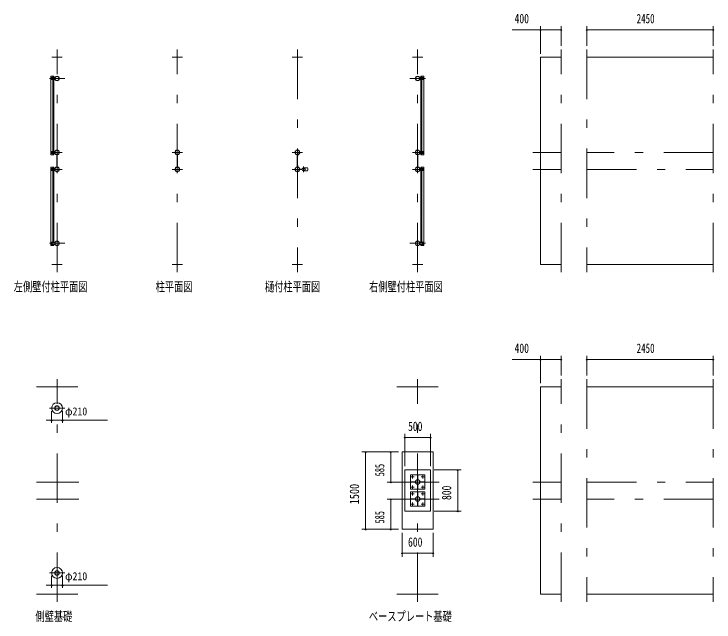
# Model space of a CAD drawing. Units: millimetres, scale not verified. Extents: x -34085 to 34091, y -14700 to 14700.
# Drawn here: x -34085 to -20516, y -11328 to 468 of the extents above; entities that cross this region are included whole.
import ezdxf
from ezdxf.enums import TextEntityAlignment as Align

# ---------------------------------------------------------------- set-up
doc = ezdxf.new("R2010")
doc.units = ezdxf.units.MM
doc.header["$LTSCALE"] = 80
doc.linetypes.add('USER3', pattern=[24, 12, -5, 2, -5])
for name, color, linetype, lineweight in [('0-2_1-07BOLD', 7, 'Continuous', 18), ('0-3_1-27CENTER', 3, 'USER3', 18), ('0-5_1-57DIM', 3, 'Continuous', 18)]:
    doc.layers.add(name, color=color, linetype=linetype, lineweight=lineweight)
doc.styles.add('ＭＳ ゴシック', font='')
doc.styles.get('ＭＳ ゴシック').set_extended_font_data('MS Gothic')

msp = doc.modelspace()

# ---------------------------------------------------------------- linework, layer by layer
at = {"layer": '0-2_1-07BOLD'}
for p, q in [((-33350.26, -372.46), (-33150.26, -372.46)), ((-31020.53, -372.46), (-30820.54, -372.46)), ((-28490.8, -372.46), (-28690.8, -372.46)), ((-26361.07, -372.46), (-26161.07, -372.46)), ((-20529.62, -372.46), (-22979.62, -372.46)), ((-33360.31, -768.46), (-33360.31, -798.46)), ((-33353.8, -774.96), (-33353.8, -778.66)), ((-33353.8, -791.96), (-33353.8, -788.26)), ((-33345.81, -778.66), (-33345.81, -774.96)), ((-33345.81, -788.26), (-33345.81, -791.96)), ((-33329.81, -763.46), (-33329.81, -738.46)), ((-33329.81, -2197.46), (-33329.81, -803.46)), ((-33312.21, -738.46), (-33312.21, -763.46)), ((-33312.21, -803.46), (-33312.21, -2197.46)), ((-26156.01, -763.46), (-26216.51, -763.46)), ((-26199.11, -803.46), (-26199.11, -2197.46)), ((-26181.5, -763.46), (-26181.5, -738.46)), ((-26181.5, -2197.46), (-26181.5, -803.46)), ((-26165.5, -774.96), (-26165.5, -778.66)), ((-26165.5, -791.96), (-26165.5, -788.26)), ((-26157.5, -778.66), (-26157.5, -774.96)), ((-26157.5, -788.26), (-26157.5, -791.96)), ((-26151.01, -798.46), (-26151.01, -768.46)), ((-33360.31, -2232.46), (-33360.31, -2202.46)), ((-33294.8, -2237.46), (-33355.31, -2237.46)), ((-33353.8, -2212.66), (-33353.8, -2208.96)), ((-33353.8, -2222.26), (-33353.8, -2225.96)), ((-33345.81, -2208.96), (-33345.81, -2212.66)), ((-33345.81, -2225.96), (-33345.81, -2222.26)), ((-33329.81, -2237.46), (-33329.81, -2262.46)), ((-33253.25, -2503.01), (-33253.25, -2261.9)), ((-33247.25, -2261.9), (-33247.25, -2503.01)), ((-30923.52, -2261.9), (-30923.52, -2503.01)), ((-30917.53, -2503.01), (-30917.53, -2261.9)), ((-28593.82, -2503.01), (-28593.82, -2261.9)), ((-28587.82, -2261.9), (-28587.82, -2503.01)), ((-26264.05, -2261.9), (-26264.05, -2503.01)), ((-26258.06, -2503.01), (-26258.06, -2261.9)), ((-26156.01, -2237.46), (-26216.51, -2237.46)), ((-26181.5, -2237.46), (-26181.5, -2262.46)), ((-26165.5, -2208.96), (-26165.5, -2212.66)), ((-26165.5, -2225.96), (-26165.5, -2222.26)), ((-26157.5, -2212.66), (-26157.5, -2208.96)), ((-26157.5, -2222.26), (-26157.5, -2225.96)), ((-26151.01, -2202.46), (-26151.01, -2232.46)), ((-33360.32, -2562.45), (-33360.32, -2532.45)), ((-33294.81, -2567.45), (-33355.31, -2567.45)), ((-33353.81, -2542.65), (-33353.81, -2538.96)), ((-33353.81, -2552.26), (-33353.81, -2555.96)), ((-33345.82, -2538.96), (-33345.82, -2542.65)), ((-33345.82, -2555.96), (-33345.82, -2552.26)), ((-33329.82, -2502.46), (-33329.82, -2527.45)), ((-33329.82, -3961.45), (-33329.82, -2567.45)), ((-33312.21, -2527.45), (-33312.21, -2502.46)), ((-33312.21, -2567.45), (-33312.21, -3961.45)), ((-28546.36, -2544.45), (-28500.15, -2544.45)), ((-28500.15, -2550.45), (-28546.36, -2550.45)), ((-28501.55, -2542.85), (-28544.89, -2542.85)), ((-28544.89, -2552.06), (-28501.55, -2552.06)), ((-28395.72, -2519.96), (-28463.29, -2519.96)), ((-28463.29, -2574.96), (-28395.72, -2574.96)), ((-26216.52, -2567.45), (-26156.02, -2567.45)), ((-26199.13, -2527.45), (-26199.13, -2502.46)), ((-26199.13, -2567.45), (-26199.13, -3961.45)), ((-26181.52, -2502.46), (-26181.52, -2527.45)), ((-26181.52, -3961.45), (-26181.52, -2567.45)), ((-26165.53, -2538.96), (-26165.53, -2542.65)), ((-26165.53, -2555.96), (-26165.53, -2552.26)), ((-26157.52, -2542.65), (-26157.52, -2538.96)), ((-26157.52, -2552.26), (-26157.52, -2555.96)), ((-26151.02, -2562.45), (-26151.02, -2532.45)), ((-33360.32, -3966.45), (-33360.32, -3996.45)), ((-33355.31, -4001.45), (-33294.81, -4001.45)), ((-33353.81, -3976.65), (-33353.81, -3972.95)), ((-33353.81, -3986.26), (-33353.81, -3989.95)), ((-33345.82, -3972.95), (-33345.82, -3976.65)), ((-33345.82, -3989.95), (-33345.82, -3986.26)), ((-33329.82, -4001.45), (-33329.82, -4026.45)), ((-26216.52, -4001.45), (-26156.02, -4001.45)), ((-26181.52, -4001.45), (-26181.52, -4026.45)), ((-26165.53, -3972.95), (-26165.53, -3976.65)), ((-26165.53, -3989.95), (-26165.53, -3986.26)), ((-26157.52, -3976.65), (-26157.52, -3972.95)), ((-26157.52, -3986.26), (-26157.52, -3989.95)), ((-26151.02, -3996.45), (-26151.02, -3966.45)), ((-33350.26, -4392.46), (-33150.26, -4392.46)), ((-30820.54, -4392.46), (-31020.53, -4392.46)), ((-28690.8, -4392.46), (-28490.8, -4392.46)), ((-26161.07, -4392.46), (-26361.07, -4392.46)), ((-22979.62, -4392.46), (-20529.62, -4392.46)), ((-33650.26, -6767.46), (-32850.26, -6767.46)), ((-25861.07, -6767.46), (-26661.07, -6767.46)), ((-22979.62, -6767.46), (-20529.62, -6767.46)), ((-26258.07, -8547.91), (-26264.07, -8547.91)), ((-26325.62, -8609.46), (-26325.62, -8615.46)), ((-26264.07, -8677.01), (-26258.07, -8677.01)), ((-26196.52, -8615.46), (-26196.52, -8609.46)), ((-26325.62, -8945.45), (-26325.62, -8939.45)), ((-26264.07, -8877.9), (-26258.07, -8877.9)), ((-26196.52, -8939.45), (-26196.52, -8945.45)), ((-26258.07, -9007.01), (-26264.07, -9007.01)), ((-32850.26, -10787.46), (-33650.26, -10787.46)), ((-26661.07, -10787.46), (-25861.07, -10787.46)), ((-20529.62, -10787.46), (-22979.62, -10787.46))]:
    msp.add_line(p, q, dxfattribs=at)
for points in [[(-23479.62, -372.46), (-23879.62, -372.46), (-23879.62, -4392.46), (-23479.62, -4392.46)], [(-33312.21, -738.46), (-33369.81, -738.46), (-33369.81, -2262.46), (-33312.21, -2262.46), (-33312.21, -2237.46)], [(-33355.31, -803.46), (-33294.8, -803.46), (-33294.8, -763.46), (-33355.31, -763.46)], [(-26216.51, -763.46), (-26216.51, -803.46), (-26156.01, -803.46)], [(-26141.51, -738.46), (-26199.11, -738.46), (-26199.11, -763.46)], [(-26141.51, -738.46), (-26141.51, -2262.46), (-26199.11, -2262.46), (-26199.11, -2237.46)], [(-33355.31, -2197.46), (-33294.8, -2197.46), (-33294.8, -2237.46)], [(-33254.85, -2263.38), (-33254.85, -2292.46), (-33253.25, -2292.46)], [(-33247.25, -2292.46), (-33245.65, -2292.46), (-33245.65, -2263.38)], [(-30923.52, -2292.46), (-30925.13, -2292.46), (-30925.13, -2263.38)], [(-30915.92, -2263.38), (-30915.92, -2292.46), (-30917.53, -2292.46)], [(-28595.42, -2263.38), (-28595.42, -2292.46), (-28593.82, -2292.46)], [(-28587.82, -2292.46), (-28586.22, -2292.46), (-28586.22, -2263.38)], [(-26264.05, -2292.46), (-26265.66, -2292.46), (-26265.66, -2263.38)], [(-26256.45, -2263.38), (-26256.45, -2292.46), (-26258.06, -2292.46)], [(-26216.51, -2237.46), (-26216.51, -2197.46), (-26156.01, -2197.46)], [(-33312.21, -2502.46), (-33369.82, -2502.46), (-33369.82, -4026.45), (-33312.21, -4026.45), (-33312.21, -4001.45)], [(-33355.31, -2527.45), (-33294.81, -2527.45), (-33294.81, -2567.45)], [(-33253.25, -2472.46), (-33254.85, -2472.46), (-33254.85, -2501.54)], [(-33245.65, -2501.54), (-33245.65, -2472.46), (-33247.25, -2472.46)], [(-30925.13, -2501.54), (-30925.13, -2472.46), (-30923.52, -2472.46)], [(-30917.53, -2472.46), (-30915.92, -2472.46), (-30915.92, -2501.54)], [(-28593.82, -2472.46), (-28595.42, -2472.46), (-28595.42, -2501.54)], [(-28586.22, -2501.54), (-28586.22, -2472.46), (-28587.82, -2472.46)], [(-26265.66, -2501.54), (-26265.66, -2472.46), (-26264.05, -2472.46)], [(-26258.06, -2472.46), (-26256.45, -2472.46), (-26256.45, -2501.54)], [(-26156.02, -2527.45), (-26216.52, -2527.45), (-26216.52, -2567.45)], [(-26199.13, -2502.46), (-26141.52, -2502.46), (-26141.52, -4026.45), (-26199.13, -4026.45), (-26199.13, -4001.45)], [(-33294.81, -4001.45), (-33294.81, -3961.45), (-33355.31, -3961.45)], [(-26156.02, -3961.45), (-26216.52, -3961.45), (-26216.52, -4001.45)], [(-23479.62, -10787.46), (-23879.62, -10787.46), (-23879.62, -6767.46), (-23479.62, -6767.46)]]:
    msp.add_lwpolyline(points, dxfattribs=at)
for points in [[(-33352.69, -788.46), (-33346.93, -788.46), (-33344.03, -783.46), (-33346.93, -778.46), (-33352.69, -778.46), (-33355.58, -783.46)], [(-26164.39, -788.46), (-26158.62, -788.46), (-26155.74, -783.46), (-26158.63, -778.46), (-26164.39, -778.46), (-26167.28, -783.46)], [(-33346.93, -2222.46), (-33352.69, -2222.46), (-33355.58, -2217.46), (-33352.69, -2212.46), (-33346.93, -2212.46), (-33344.03, -2217.46)], [(-26164.39, -2222.46), (-26158.63, -2222.46), (-26155.74, -2217.46), (-26158.62, -2212.46), (-26164.39, -2212.46), (-26167.28, -2217.46)], [(-33346.93, -2542.45), (-33344.04, -2547.46), (-33346.93, -2552.45), (-33352.7, -2552.45), (-33355.59, -2547.46), (-33352.69, -2542.45)], [(-26164.41, -2542.45), (-26167.3, -2547.46), (-26164.41, -2552.45), (-26158.64, -2552.45), (-26155.75, -2547.46), (-26158.64, -2542.45)], [(-33346.93, -3986.45), (-33344.04, -3981.45), (-33346.93, -3976.45), (-33352.7, -3976.45), (-33355.59, -3981.45), (-33352.69, -3986.45)], [(-26164.41, -3986.45), (-26158.64, -3986.45), (-26155.75, -3981.45), (-26158.64, -3976.45), (-26164.41, -3976.45), (-26167.3, -3981.45)], [(-26561.07, -8027.45), (-25961.07, -8027.45), (-25961.07, -9527.46), (-26561.07, -9527.46)], [(-26511.07, -8377.46), (-26511.07, -9177.46), (-26011.07, -9177.46), (-26011.07, -8377.46)], [(-26401.07, -8472.46), (-26401.07, -8752.46), (-26121.07, -8752.46), (-26121.07, -8472.46)], [(-26258.07, -8567.91), (-26264.07, -8567.91), (-26264.07, -8472.91), (-26258.07, -8472.91)], [(-26400.62, -8609.46), (-26400.62, -8615.46), (-26305.62, -8615.46), (-26305.62, -8609.46)], [(-26264.07, -8657.01), (-26258.07, -8657.01), (-26258.07, -8752.01), (-26264.07, -8752.01)], [(-26216.52, -8615.46), (-26121.52, -8615.46), (-26121.52, -8609.46), (-26216.52, -8609.46)], [(-26401.07, -8802.45), (-26121.07, -8802.45), (-26121.07, -9082.45), (-26401.07, -9082.45)], [(-26264.07, -8802.9), (-26264.07, -8897.9), (-26258.07, -8897.9), (-26258.07, -8802.9)], [(-26305.62, -8945.45), (-26305.62, -8939.45), (-26400.62, -8939.45), (-26400.62, -8945.45)], [(-26216.52, -8939.45), (-26121.52, -8939.45), (-26121.52, -8945.45), (-26216.52, -8945.45)], [(-26258.07, -8987.01), (-26258.07, -9082), (-26264.07, -9082), (-26264.07, -8987.01)]]:
    msp.add_lwpolyline(points, close=True, dxfattribs=at)
for centre, radius in [((-33349.81, -783.46), 6.25), ((-33349.81, -783.46), 4.9), ((-33250.26, -783.46), 44.55), ((-33250.26, -783.46), 40.35), ((-26261.06, -783.46), 44.55), ((-26261.06, -783.46), 40.35), ((-26161.51, -783.46), 6.25), ((-26161.51, -783.46), 4.9), ((-33250.26, -2169.06), 2.25), ((-30920.53, -2169.06), 2.25), ((-28590.81, -2169.06), 2.25), ((-26261.06, -2169.06), 2.25), ((-33349.81, -2217.46), 6.25), ((-33349.81, -2217.46), 4.9), ((-33250.26, -2217.46), 44.55), ((-33250.26, -2217.46), 40.35), ((-30920.53, -2217.46), 44.55), ((-30920.53, -2217.46), 40.35), ((-28590.81, -2217.46), 44.55), ((-28590.81, -2217.46), 40.35), ((-26261.06, -2217.46), 44.55), ((-26261.06, -2217.46), 40.35), ((-26161.51, -2217.46), 6.25), ((-26161.51, -2217.46), 4.9), ((-33349.81, -2547.46), 6.25), ((-33349.81, -2547.46), 4.9), ((-33250.26, -2547.46), 44.55), ((-33250.26, -2547.46), 40.35), ((-30920.53, -2547.46), 44.55), ((-30920.53, -2547.46), 40.35), ((-28590.81, -2547.46), 46.15), ((-28590.81, -2547.46), 44.55), ((-28590.81, -2547.46), 40.35), ((-28472.81, -2547.46), 27.5), ((-28441.47, -2547.46), 2.25), ((-26261.06, -2547.46), 44.55), ((-26261.06, -2547.46), 40.35), ((-26161.53, -2547.46), 6.25), ((-26161.53, -2547.46), 4.9), ((-33250.26, -2595.86), 2.25), ((-30920.53, -2595.86), 2.25), ((-28590.81, -2595.86), 2.25), ((-26261.06, -2595.86), 2.25), ((-33349.81, -3981.45), 6.25), ((-33349.81, -3981.45), 4.9), ((-33250.26, -3981.45), 44.55), ((-33250.26, -3981.45), 40.35), ((-26261.08, -3981.45), 44.55), ((-26261.08, -3981.45), 40.35), ((-26161.53, -3981.45), 6.25), ((-26161.53, -3981.45), 4.9), ((-33250.26, -7178.46), 105), ((-33250.26, -7178.46), 44.55), ((-33250.26, -7178.46), 40.35), ((-26361.07, -8512.46), 8), ((-26161.07, -8512.46), 8), ((-26261.07, -8612.46), 44.55), ((-26261.07, -8612.46), 40.35), ((-26361.07, -8712.46), 8), ((-26161.07, -8712.46), 8), ((-26361.07, -8842.45), 8), ((-26261.07, -8942.45), 44.55), ((-26261.07, -8942.45), 40.35), ((-26161.07, -8842.45), 8), ((-26361.07, -9042.45), 8), ((-26161.07, -9042.45), 8), ((-33250.26, -10376.45), 105), ((-33250.26, -10376.45), 44.55), ((-33250.26, -10376.45), 40.35)]:
    msp.add_circle(centre, radius, dxfattribs=at)
for centre, radius, start, end in [((-33355.31, -768.46), 5, 90, 180), ((-33355.31, -798.46), 5, 180, 270), ((-33349.81, -774.96), 4, 0, 180), ((-33349.81, -791.96), 4, 180, 0), ((-26161.51, -774.96), 4, 0, 180), ((-26161.51, -791.96), 4, 180, 0), ((-26156.01, -768.46), 5, 0, 90), ((-26156.01, -798.46), 5, 270, 0), ((-33250.26, -2169.06), 3.85, 322.09525, 270.00276), ((-30920.53, -2169.06), 3.85, 322.09525, 270.00276), ((-28590.81, -2169.06), 3.85, 269.99724, 217.90475), ((-26261.06, -2169.06), 3.85, 322.09525, 270.00276), ((-33355.31, -2202.46), 5, 90, 180), ((-33355.31, -2232.46), 5, 180, 270), ((-33349.81, -2208.96), 4, 0, 180), ((-33349.81, -2225.96), 4, 180, 0), ((-33250.25, -2217.46), 46.15, 93.78961, 264.28209), ((-33250.25, -2217.46), 46.15, 275.72758, 90.00154), ((-30920.53, -2217.46), 46.15, 93.78961, 264.28209), ((-30920.53, -2217.46), 46.15, 275.72758, 90.00154), ((-28590.81, -2217.46), 46.15, 89.99846, 264.27242), ((-28590.81, -2217.46), 46.15, 275.71791, 86.21039), ((-26261.06, -2217.46), 46.15, 93.78961, 264.28209), ((-26261.06, -2217.46), 46.15, 275.72758, 90.00154), ((-26161.51, -2208.96), 4, 0, 180), ((-26161.51, -2225.96), 4, 180, 0), ((-26156.01, -2202.46), 5, 0, 90), ((-26156.01, -2232.46), 5, 270, 0), ((-33355.31, -2532.45), 5, 90, 180), ((-33355.31, -2562.45), 5, 180, 270), ((-33349.81, -2538.96), 4, 0, 180), ((-33349.81, -2555.96), 4, 180, 0), ((-33250.25, -2547.46), 46.15, 95.71837, 266.21085), ((-33250.25, -2547.46), 46.15, 269.99892, 84.27287), ((-30920.53, -2547.46), 46.15, 95.71837, 266.21085), ((-30920.53, -2547.46), 46.15, 269.99892, 84.27287), ((-28472.81, -2547.46), 29.1, 0, 170.90512), ((-28472.81, -2547.46), 29.1, 189.09599, 354.06984), ((-28490.22, -2547.46), 44.9, 19.58864, 37.76454), ((-28490.22, -2547.46), 44.9, 322.23546, 340.41136), ((-28441.47, -2547.46), 3.85, 180, 128.65778), ((-28431.21, -2547.46), 44.9, 322.23546, 37.76454), ((-26261.06, -2547.46), 46.15, 95.71837, 266.21085), ((-26261.06, -2547.46), 46.15, 269.99892, 84.27287), ((-26161.53, -2538.96), 4, 0, 180), ((-26161.53, -2555.96), 4, 180, 0), ((-26156.02, -2532.45), 5, 0, 90), ((-26156.02, -2562.45), 5, 270, 0), ((-33250.26, -2595.86), 3.85, 90, 37.90752), ((-30920.53, -2595.86), 3.85, 90, 37.90752), ((-28590.81, -2595.86), 3.85, 142.09248, 90), ((-26261.06, -2595.86), 3.85, 90, 37.90752), ((-33355.31, -3966.45), 5, 90, 180), ((-33355.31, -3996.45), 5, 180, 270), ((-33349.81, -3972.95), 4, 0, 180), ((-33349.81, -3989.95), 4, 180, 0), ((-26161.53, -3972.95), 4, 0, 180), ((-26161.53, -3989.95), 4, 180, 0), ((-26156.02, -3966.45), 5, 0, 90), ((-26156.02, -3996.45), 5, 270, 0)]:
    msp.add_arc(centre, radius, start, end, dxfattribs=at)
at = {"layer": '0-3_1-27CENTER'}
for p, q in [((-33250.26, -4542.46), (-33250.26, -222.46)), ((-30920.53, -4542.46), (-30920.53, -222.46)), ((-28590.8, -222.46), (-28590.8, -4542.46)), ((-26261.07, -4542.46), (-26261.07, -222.46)), ((-23479.62, -4542.46), (-23479.62, -222.46)), ((-22979.62, -222.46), (-22979.62, -4542.46)), ((-20529.62, -4542.46), (-20529.62, -222.46)), ((-33400.26, -783.46), (-33100.26, -783.46)), ((-33349.81, -765.96), (-33349.81, -800.96)), ((-26111.06, -783.46), (-26411.06, -783.46)), ((-26161.51, -765.96), (-26161.51, -800.96)), ((-33150.26, -2217.46), (-33350.26, -2217.46)), ((-33349.81, -2199.96), (-33349.81, -2234.96)), ((-30820.54, -2217.46), (-31020.53, -2217.46)), ((-28490.8, -2217.46), (-28690.8, -2217.46)), ((-26361.07, -2217.46), (-26161.06, -2217.46)), ((-26161.51, -2199.96), (-26161.51, -2234.96)), ((-23479.62, -2217.46), (-24029.62, -2217.46)), ((-20529.62, -2217.46), (-22979.62, -2217.46)), ((-33350.26, -2547.46), (-33150.26, -2547.46)), ((-33349.81, -2529.96), (-33349.81, -2564.96)), ((-31020.53, -2547.46), (-30820.54, -2547.46)), ((-28690.8, -2547.46), (-28490.8, -2547.46)), ((-28523.29, -2558.22), (-28523.29, -2536.69)), ((-28472.81, -2492.46), (-28472.81, -2602.46)), ((-26161.07, -2547.46), (-26361.07, -2547.46)), ((-26161.53, -2529.96), (-26161.53, -2564.96)), ((-24029.62, -2547.46), (-23479.62, -2547.46)), ((-22979.62, -2547.46), (-20529.62, -2547.46)), ((-33100.26, -3981.45), (-33400.26, -3981.45)), ((-33349.81, -3963.95), (-33349.81, -3998.95)), ((-26411.08, -3981.45), (-26111.08, -3981.45)), ((-26161.53, -3963.95), (-26161.53, -3998.95)), ((-33250.26, -10937.46), (-33250.26, -6617.46)), ((-26261.07, -10937.46), (-26261.07, -6617.46)), ((-23479.62, -10937.46), (-23479.62, -6617.46)), ((-22979.62, -6617.46), (-22979.62, -10937.46)), ((-20529.62, -6617.46), (-20529.62, -10937.46)), ((-33100.27, -7178.46), (-33400.27, -7178.46)), ((-26326.93, -8512.46), (-26395.22, -8512.46)), ((-26361.07, -8478.31), (-26361.07, -8546.6)), ((-26126.92, -8512.46), (-26195.21, -8512.46)), ((-26161.07, -8546.6), (-26161.07, -8478.31)), ((-33650.26, -8612.46), (-32830.26, -8612.46)), ((-25841.07, -8612.46), (-26661.07, -8612.46)), ((-26361.07, -8678.31), (-26361.07, -8746.6)), ((-26161.07, -8746.6), (-26161.07, -8678.31)), ((-23479.62, -8612.46), (-24029.62, -8612.46)), ((-22979.62, -8612.46), (-20529.62, -8612.46)), ((-26395.22, -8712.46), (-26326.93, -8712.46)), ((-26361.07, -8808.31), (-26361.07, -8876.6)), ((-26195.21, -8712.46), (-26126.92, -8712.46)), ((-26161.07, -8876.6), (-26161.07, -8808.31)), ((-32830.26, -8942.45), (-33650.26, -8942.45)), ((-26661.07, -8942.45), (-25841.07, -8942.45)), ((-26326.93, -8842.45), (-26395.22, -8842.45)), ((-26126.92, -8842.45), (-26195.21, -8842.45)), ((-24029.62, -8942.46), (-23479.62, -8942.46)), ((-20529.62, -8942.46), (-22979.62, -8942.46)), ((-26395.22, -9042.45), (-26326.93, -9042.45)), ((-26361.07, -9008.31), (-26361.07, -9076.6)), ((-26195.21, -9042.45), (-26126.92, -9042.45)), ((-26161.07, -9076.6), (-26161.07, -9008.31)), ((-33400.27, -10376.45), (-33100.27, -10376.45))]:
    msp.add_line(p, q, dxfattribs=at)
at = {"layer": '0-5_1-57DIM'}
for p, q in [((-23879.62, 162.54), (-24429.12, 162.54)), ((-23865.62, 162.54), (-23893.62, 162.54)), ((-23879.62, 232.54), (-23879.62, -302.46)), ((-23879.62, 162.54), (-23479.62, 162.54)), ((-23465.62, 162.54), (-23493.62, 162.54)), ((-23479.62, -152.46), (-23479.62, 232.54)), ((-22965.62, 162.54), (-22993.62, 162.54)), ((-22979.62, 232.54), (-22979.62, -152.46)), ((-22979.62, 162.54), (-20529.62, 162.54)), ((-20515.62, 162.54), (-20543.62, 162.54)), ((-20529.62, -152.46), (-20529.62, 232.54)), ((-23879.62, -6232.46), (-24429.12, -6232.46)), ((-23865.62, -6232.46), (-23893.62, -6232.46)), ((-23879.62, -6162.46), (-23879.62, -6697.46)), ((-23879.62, -6232.46), (-23479.62, -6232.46)), ((-23465.62, -6232.46), (-23493.62, -6232.46)), ((-23479.62, -6547.46), (-23479.62, -6162.46)), ((-22965.62, -6232.46), (-22993.62, -6232.46)), ((-22979.62, -6162.46), (-22979.62, -6547.46)), ((-22979.62, -6232.46), (-20529.62, -6232.46)), ((-20515.62, -6232.46), (-20543.62, -6232.46)), ((-20529.62, -6162.46), (-20529.62, -6547.46)), ((-33355.26, -7235.88), (-33355.26, -7465.45)), ((-33145.26, -7465.45), (-33145.26, -7235.88)), ((-33463.91, -7415.45), (-32272.76, -7415.45)), ((-33341.26, -7415.45), (-33369.26, -7415.45)), ((-33131.26, -7415.45), (-33159.26, -7415.45)), ((-26511.07, -8307.46), (-26511.07, -7677.45)), ((-26011.07, -7677.45), (-26011.07, -8307.46)), ((-26497.07, -7747.45), (-26525.07, -7747.45)), ((-26511.07, -7747.45), (-26011.07, -7747.45)), ((-25997.07, -7747.45), (-26025.07, -7747.45)), ((-26631.07, -8027.45), (-27341.07, -8027.45)), ((-27257.07, -8027.45), (-27285.07, -8027.45)), ((-27271.07, -8027.45), (-27271.07, -9527.46)), ((-26767.07, -8027.45), (-26795.07, -8027.45)), ((-26781.07, -8027.45), (-26781.07, -8612.46)), ((-25941.07, -8377.46), (-25414.14, -8377.46)), ((-25470.14, -8377.46), (-25498.14, -8377.46)), ((-25484.14, -8377.46), (-25484.14, -9177.46)), ((-26631.07, -8612.46), (-26851.07, -8612.46)), ((-26767.07, -8612.46), (-26795.07, -8612.46)), ((-26851.07, -8942.45), (-26631.07, -8942.45)), ((-26767.07, -8942.45), (-26795.07, -8942.45)), ((-26781.07, -8942.45), (-26781.07, -9527.46)), ((-25941.07, -9177.46), (-25414.14, -9177.46)), ((-25470.14, -9177.46), (-25498.14, -9177.46)), ((-26631.07, -9527.46), (-27341.07, -9527.46)), ((-27257.07, -9527.46), (-27285.07, -9527.46)), ((-26767.07, -9527.46), (-26795.07, -9527.46)), ((-26561.07, -9597.46), (-26561.07, -10062.27)), ((-25961.07, -10062.27), (-25961.07, -9597.46)), ((-26547.07, -9992.27), (-26575.07, -9992.27)), ((-26561.07, -9992.27), (-25961.07, -9992.27)), ((-25947.07, -9992.27), (-25975.07, -9992.27)), ((-33355.26, -10663.45), (-33355.26, -10433.87)), ((-33145.26, -10433.87), (-33145.26, -10663.45)), ((-32272.76, -10613.45), (-33463.91, -10613.45)), ((-33341.26, -10613.45), (-33369.26, -10613.45)), ((-33131.26, -10613.45), (-33159.26, -10613.45))]:
    msp.add_line(p, q, dxfattribs=at)
for centre in [(-23879.62, 162.54), (-23479.62, 162.54), (-22979.62, 162.54), (-20529.62, 162.54), (-23879.62, -6232.46), (-23479.62, -6232.46), (-22979.62, -6232.46), (-20529.62, -6232.46), (-33355.26, -7415.45), (-33145.26, -7415.45), (-26511.07, -7747.45), (-26011.07, -7747.45), (-27271.07, -8027.45), (-26781.07, -8027.45), (-25484.14, -8377.46), (-26781.07, -8612.46), (-26781.07, -8942.45), (-25484.14, -9177.46), (-27271.07, -9527.46), (-26781.07, -9527.46), (-26561.07, -9992.27), (-25961.07, -9992.27), (-33355.26, -10613.45), (-33145.26, -10613.45)]:
    msp.add_arc(centre, 14, 180, 0, dxfattribs=at)

# ---------------------------------------------------------------- texts
at = {"layer": '0-5_1-57DIM', "color": 7, "style": 'ＭＳ ゴシック'}
for s, height, width, p in [('400', 182.3, 0.75, (-24382.04, 232.54)), ('2450', 182.3, 0.7, (-22015.03, 232.54)), ('左側壁付柱平面図', 182.3, 0.7, (-34090.26, -4967.59)), ('柱平面図', 182.3, 0.7, (-31340.54, -4967.59)), ('樋付柱平面図', 182.3, 0.7, (-29220.8, -4967.59)), ('右側壁付柱平面図', 182.3, 0.7, (-27201.07, -4967.59)), ('400', 182.3, 0.75, (-24382.04, -6162.46)), ('2450', 182.3, 0.7, (-22015.03, -6162.46)), ('φ210', 155, 0.9, (-33095.27, -7365.45)), ('500', 182.3, 0.75, (-26446.49, -7677.45)), ('600', 182.3, 0.75, (-26447.07, -9922.27)), ('φ210', 155, 0.9, (-33095.27, -10563.45)), ('側壁基礎', 182.3, 0.7, (-33670.26, -11362.59)), ('ベースプレート基礎', 182.3, 0.7, (-27206.07, -11362.59))]:
    msp.add_text(s, height=height, dxfattribs=dict(at, width=width)).set_placement(p, align=Align.BOTTOM_LEFT)
for s, width, p in [('585', 0.65, (-26851.07, -8501.81)), ('1500', 0.8, (-27341.07, -9044.83)), ('800', 0.75, (-25554.14, -8961.43)), ('585', 0.65, (-26851.07, -9416.81))]:
    msp.add_text(s, height=182.3, rotation=90, dxfattribs=dict(at, width=width)).set_placement(p, align=Align.BOTTOM_LEFT)

doc.saveas('drawing.dxf')
